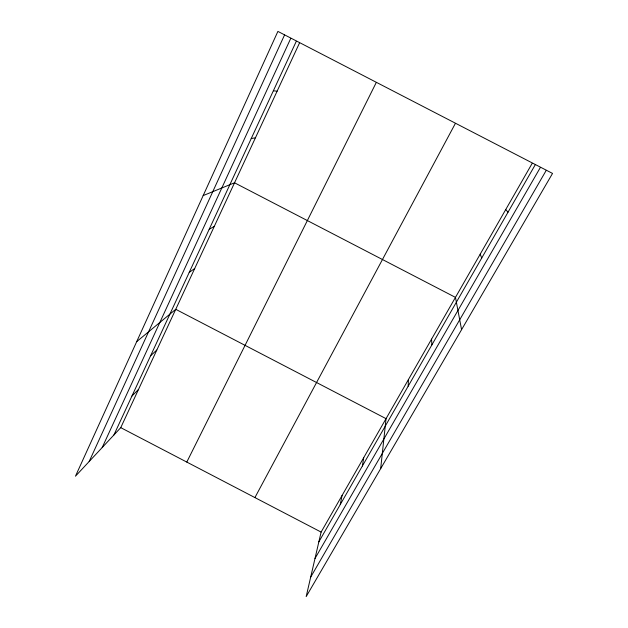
<?xml version="1.0" encoding="UTF-8"?>
<svg xmlns="http://www.w3.org/2000/svg" width="628" height="628" viewBox="0 0 628 628"><rect width="100%" height="100%" fill="white"/><g stroke="black" fill="none" stroke-linecap="round" stroke-linejoin="round"><path stroke-width="0.94" d="M408.169 386.204L408.435 379.532M380.678 468.629L386.047 418.656L175.746 309.306L136.692 341.648M362.38 465.992L363.706 457.686M340.266 504.535L342.072 495.476M532.191 163.335L321.112 532.089L306.174 596.6L552.538 173.422L277.898 31.4L75.462 476.197L120.749 427.644L299.501 43.002M89.168 461.494L284.547 34.972M102.199 447.529L290.78 38.316M113.896 434.992L296.298 41.283M186.791 462.075L376.188 82.66M254.913 497.588L455.3 123.567M318.859 541.846L535.205 164.826M314.997 558.504L540.402 167.401M310.703 577.069L546.274 170.314M131.951 396.017L138.498 389.446M150.602 355.762L156.819 350.016M189.209 272.434L194.711 268.494M209.187 229.306L214.297 226.347M203.174 195.583L234.534 182.795L455.465 297.382L461.58 329.661M251.231 138.56L255.455 137.775M273.368 90.777L277.097 91.201M120.749 427.644L321.112 532.089M505.736 209.556L507.997 212.233M480.177 254.214L481.739 257.998M431.569 339.128L431.868 344.905"/></g></svg>
